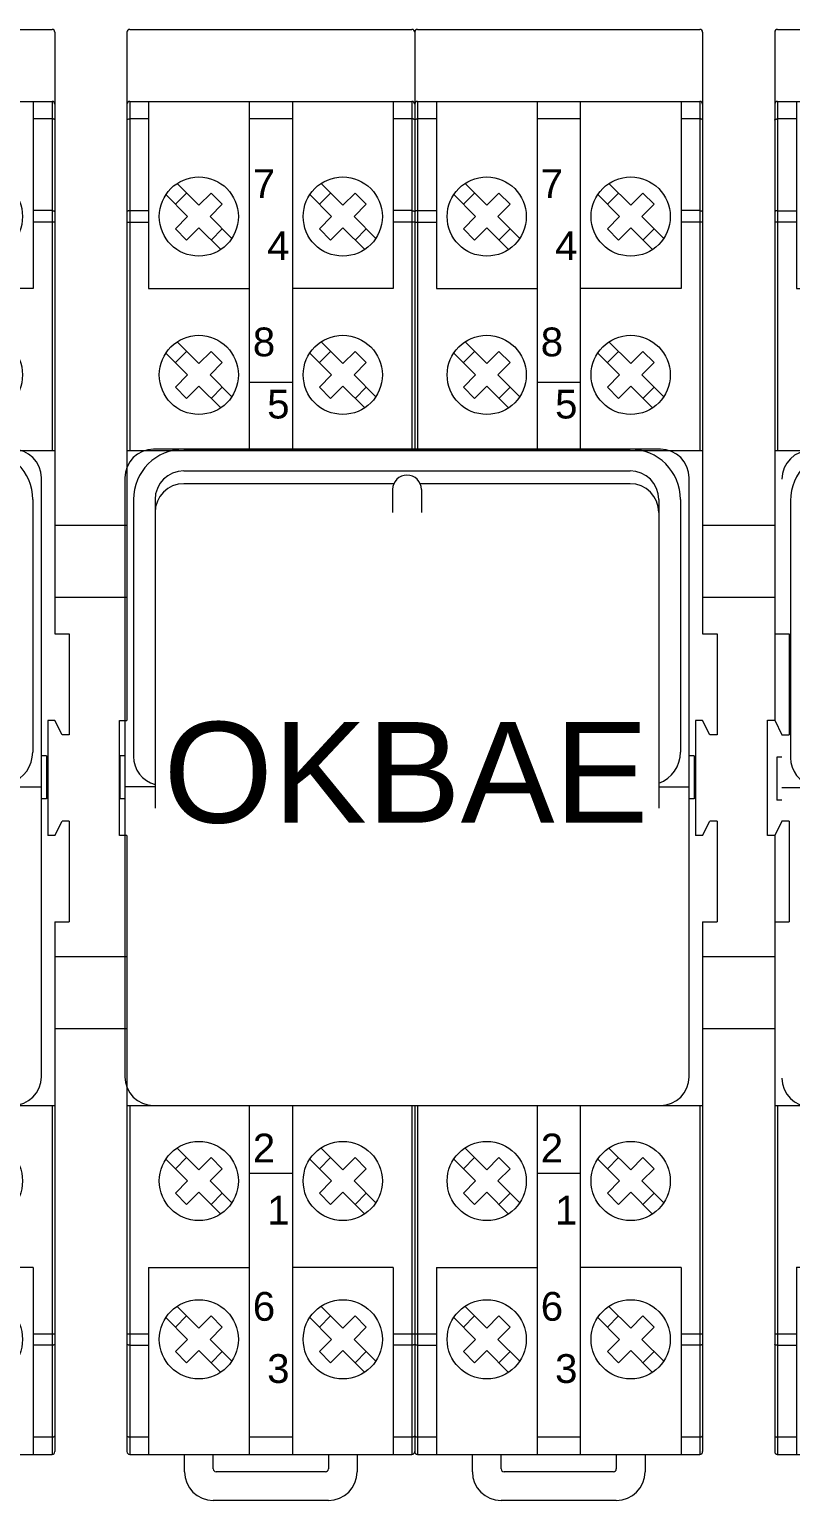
# Model space of a CAD drawing. Header units: millimetres. Extents: x 4134 to 7422, y 1400 to 3585.
# Drawn here: x 6281.5 to 6334.4, y 2258.6 to 2360.8 of the extents above; entities that cross this region are included whole.
import ezdxf

# ---------------------------------------------------------------- set-up
doc = ezdxf.new("R2010")
doc.units = ezdxf.units.MM
doc.layers.add('000-PI-Oprema', color=30, linetype='Continuous', lineweight=5)
doc.layers.add('000-SI-Oprema', color=30, linetype='Continuous', lineweight=0)
doc.layers.add('002-PI-Kabelska kanalica', color=150, linetype='Continuous')
doc.styles.add('NUOVO', font='txt.shx', dxfattribs={"width": 0.8, "height": 0.8})
doc.styles.get("Standard").update_dxf_attribs({"font": 'arial.ttf'})

# ---------------------------------------------------------------- blocks, each defined once
blk = doc.blocks.new('AMRA POKS')
at = {"layer": '000-PI-Oprema', "color": 0, "linetype": 'ByBlock', "lineweight": 0}
for p, q in [((46901.72, 24002.18), (46899.12, 24002.18)), ((46899.12, 24000.68), (46899.12, 24002.18)), ((46895.72, 23999.18), (46899.62, 24001.08)), ((46893.22, 23999.18), (46895.72, 23999.18)), ((46901.72, 23999.18), (46899.12, 23999.18)), ((46901.72, 23996.18), (46899.12, 23996.18)), ((46899.12, 23994.68), (46899.12, 23996.18)), ((46895.72, 23993.18), (46899.62, 23995.08)), ((46893.22, 23993.18), (46895.72, 23993.18)), ((46901.72, 23993.18), (46899.12, 23993.18)), ((46896.42, 23991.68), (46896.42, 23988.68)), ((46896.42, 23991.68), (46898.42, 23991.68)), ((46898.42, 23991.68), (46898.42, 23988.68)), ((46893.92, 23990.18), (46896.42, 23990.18)), ((46901.02, 23990.18), (46898.42, 23990.18)), ((46898.42, 23988.68), (46896.42, 23988.68))]:
    blk.add_line(p, q, dxfattribs=at)
at = {"layer": '000-SI-Oprema', "color": 0, "linetype": 'ByBlock', "lineweight": 0}
for p, q in [((46887.47, 24035.53), (46887.47, 23987.73)), ((46887.67, 24035.73), (46907.27, 24035.73)), ((46907.47, 24035.53), (46907.47, 23993.73)), ((46887.67, 24030.73), (46887.67, 24006.48)), ((46887.67, 24030.73), (46907.27, 24030.73)), ((46888.97, 24030.73), (46888.97, 24017.73)), ((46895.97, 24030.73), (46895.97, 24006.48)), ((46898.97, 24030.73), (46898.97, 24006.48)), ((46905.97, 24030.73), (46905.97, 24017.73)), ((46907.27, 24030.73), (46907.27, 24006.48)), ((46888.97, 24029.51), (46887.67, 24029.51)), ((46898.97, 24029.51), (46895.97, 24029.51)), ((46907.27, 24029.51), (46905.97, 24029.51)), ((46890.17, 24024.24), (46891.69, 24022.73)), ((46890.84, 24023.57), (46891.62, 24024.35)), ((46890.95, 24025.02), (46892.47, 24023.5)), ((46892.47, 24023.5), (46893.31, 24024.35)), ((46893.31, 24024.35), (46894.09, 24023.57)), ((46900.17, 24024.24), (46901.69, 24022.73)), ((46900.84, 24023.57), (46901.62, 24024.35)), ((46900.95, 24025.02), (46902.47, 24023.5)), ((46902.47, 24023.5), (46903.31, 24024.35)), ((46903.31, 24024.35), (46904.09, 24023.57)), ((46887.67, 24023.13), (46888.97, 24023.13)), ((46893.24, 24022.73), (46894.09, 24023.57)), ((46903.24, 24022.73), (46904.09, 24023.57)), ((46907.27, 24023.13), (46905.97, 24023.13)), ((46887.47, 24022.35), (46888.97, 24022.35)), ((46890.84, 24021.88), (46891.69, 24022.73)), ((46893.24, 24022.73), (46894.76, 24021.21)), ((46900.84, 24021.88), (46901.69, 24022.73)), ((46903.24, 24022.73), (46904.76, 24021.21)), ((46907.47, 24022.35), (46905.97, 24022.35)), ((46890.84, 24021.88), (46891.62, 24021.1)), ((46891.62, 24021.1), (46892.47, 24021.95)), ((46892.47, 24021.95), (46893.98, 24020.43)), ((46893.31, 24021.1), (46894.09, 24021.88)), ((46900.84, 24021.88), (46901.62, 24021.1)), ((46901.62, 24021.1), (46902.47, 24021.95)), ((46902.47, 24021.95), (46903.98, 24020.43)), ((46903.31, 24021.1), (46904.09, 24021.88)), ((46888.97, 24017.73), (46895.97, 24017.73)), ((46905.97, 24017.73), (46898.97, 24017.73)), ((46890.95, 24014.02), (46892.47, 24012.5)), ((46900.95, 24014.02), (46902.47, 24012.5)), ((46890.17, 24013.24), (46891.69, 24011.73)), ((46890.84, 24012.57), (46891.62, 24013.35)), ((46892.47, 24012.5), (46893.31, 24013.35)), ((46893.31, 24013.35), (46894.09, 24012.57)), ((46900.17, 24013.24), (46901.69, 24011.73)), ((46900.84, 24012.57), (46901.62, 24013.35)), ((46902.47, 24012.5), (46903.31, 24013.35)), ((46903.31, 24013.35), (46904.09, 24012.57)), ((46893.24, 24011.73), (46894.09, 24012.57)), ((46903.24, 24011.73), (46904.09, 24012.57)), ((46890.84, 24010.88), (46891.69, 24011.73)), ((46890.84, 24010.88), (46891.62, 24010.1)), ((46891.62, 24010.1), (46892.47, 24010.95)), ((46892.47, 24010.95), (46893.98, 24009.43)), ((46893.24, 24011.73), (46894.76, 24010.21)), ((46893.31, 24010.1), (46894.09, 24010.88)), ((46898.97, 24011.21), (46895.97, 24011.21)), ((46900.84, 24010.88), (46901.69, 24011.73)), ((46900.84, 24010.88), (46901.62, 24010.1)), ((46901.62, 24010.1), (46902.47, 24010.95)), ((46902.47, 24010.95), (46903.98, 24009.43)), ((46903.24, 24011.73), (46904.76, 24010.21)), ((46903.31, 24010.1), (46904.09, 24010.88)), ((46887.47, 24006.48), (46907.47, 24006.48)), ((46904.97, 24006.48), (46889.97, 24006.48)), ((46904.97, 24006.48), (46889.97, 24006.48)), ((46892.07, 24006.48), (46902.87, 24006.48)), ((46892.07, 24006.48), (46902.87, 24006.48)), ((46892.07, 24004.98), (46902.87, 24004.98)), ((46896.55, 24004.08), (46892.07, 24004.08)), ((46902.87, 24004.08), (46898.38, 24004.08)), ((46906.97, 23962.88), (46906.97, 24004.48)), ((46906.97, 23962.88), (46906.97, 24004.48)), ((46888.57, 24002.98), (46888.57, 23985.13)), ((46890.07, 24002.98), (46890.07, 23985.13)), ((46896.47, 24003.68), (46896.47, 24002.08)), ((46898.47, 24003.68), (46898.47, 24002.08)), ((46904.87, 24002.98), (46904.87, 23985.43)), ((46906.37, 24002.98), (46906.37, 23985.43)), ((46890.07, 24002.08), (46890.07, 23981.53)), ((46904.87, 24002.08), (46904.87, 23981.53)), ((46887.47, 23993.73), (46888.47, 23993.73)), ((46888.47, 23993.73), (46888.47, 23986.73)), ((46907.47, 23993.73), (46908.47, 23993.73)), ((46908.47, 23993.73), (46908.47, 23986.73)), ((46886.97, 23979.73), (46886.97, 23987.73)), ((46886.97, 23987.73), (46887.47, 23987.73)), ((46887.47, 23987.73), (46887.97, 23986.73)), ((46906.97, 23987.73), (46906.97, 23979.73)), ((46907.47, 23987.73), (46906.97, 23987.73)), ((46907.97, 23986.73), (46907.47, 23987.73)), ((46887.97, 23986.73), (46888.47, 23986.73)), ((46908.47, 23986.73), (46907.97, 23986.73)), ((46887.62, 23985.18), (46887.62, 23982.18)), ((46887.97, 23985.18), (46887.62, 23985.18)), ((46887.62, 23985.18), (46887.62, 23982.18)), ((46887.97, 23985.18), (46887.62, 23985.18)), ((46907.32, 23985.18), (46906.97, 23985.18)), ((46907.32, 23985.18), (46906.97, 23985.18)), ((46907.32, 23985.18), (46907.32, 23982.18)), ((46907.32, 23985.18), (46907.32, 23982.18)), ((46890.07, 23983.03), (46887.97, 23983.03)), ((46904.87, 23983.03), (46906.97, 23983.03)), ((46887.97, 23982.18), (46887.62, 23982.18)), ((46887.97, 23982.18), (46887.62, 23982.18)), ((46907.32, 23982.18), (46906.97, 23982.18)), ((46907.32, 23982.18), (46906.97, 23982.18)), ((46887.97, 23980.73), (46887.47, 23979.73)), ((46888.47, 23980.73), (46887.97, 23980.73)), ((46888.47, 23980.73), (46888.47, 23973.73)), ((46907.47, 23979.73), (46907.97, 23980.73)), ((46908.47, 23980.73), (46907.97, 23980.73)), ((46908.47, 23980.73), (46908.47, 23973.73)), ((46887.47, 23979.73), (46886.97, 23979.73)), ((46887.47, 23979.73), (46887.47, 23936.93)), ((46907.47, 23979.73), (46906.97, 23979.73)), ((46887.47, 23973.73), (46888.47, 23973.73)), ((46907.47, 23973.73), (46907.47, 23936.93)), ((46907.47, 23973.73), (46908.47, 23973.73)), ((46899.47, 23968.98), (46895.47, 23968.98)), ((46895.47, 23968.98), (46895.47, 23962.98)), ((46899.47, 23968.98), (46899.47, 23962.98)), ((46899.47, 23962.98), (46895.47, 23962.98)), ((46887.47, 23960.98), (46907.47, 23960.98)), ((46887.67, 23960.98), (46887.67, 23936.73)), ((46889.97, 23960.88), (46904.97, 23960.88)), ((46889.97, 23960.88), (46904.97, 23960.88)), ((46895.97, 23960.98), (46895.97, 23936.73)), ((46898.97, 23960.98), (46898.97, 23936.73)), ((46907.27, 23960.98), (46907.27, 23936.73)), ((46890.95, 23958.02), (46892.47, 23956.5)), ((46900.95, 23958.02), (46902.47, 23956.5)), ((46890.17, 23957.24), (46891.69, 23955.73)), ((46890.84, 23956.57), (46891.62, 23957.35)), ((46892.47, 23956.5), (46893.31, 23957.35)), ((46893.31, 23957.35), (46894.09, 23956.57)), ((46900.17, 23957.24), (46901.69, 23955.73)), ((46900.84, 23956.57), (46901.62, 23957.35)), ((46902.47, 23956.5), (46903.31, 23957.35)), ((46903.31, 23957.35), (46904.09, 23956.57)), ((46890.84, 23954.88), (46891.69, 23955.73)), ((46893.24, 23955.73), (46894.09, 23956.57)), ((46893.24, 23955.73), (46894.76, 23954.21)), ((46898.97, 23956.24), (46895.97, 23956.24)), ((46900.84, 23954.88), (46901.69, 23955.73)), ((46903.24, 23955.73), (46904.09, 23956.57)), ((46903.24, 23955.73), (46904.76, 23954.21)), ((46890.84, 23954.88), (46891.62, 23954.1)), ((46891.62, 23954.1), (46892.47, 23954.95)), ((46892.47, 23954.95), (46893.98, 23953.43)), ((46893.31, 23954.1), (46894.09, 23954.88)), ((46900.84, 23954.88), (46901.62, 23954.1)), ((46901.62, 23954.1), (46902.47, 23954.95)), ((46902.47, 23954.95), (46903.98, 23953.43)), ((46903.31, 23954.1), (46904.09, 23954.88)), ((46888.97, 23949.73), (46888.97, 23936.73)), ((46888.97, 23949.73), (46895.97, 23949.73)), ((46905.97, 23949.73), (46898.97, 23949.73)), ((46905.97, 23949.73), (46905.97, 23936.73)), ((46890.95, 23947.02), (46892.47, 23945.5)), ((46900.95, 23947.02), (46902.47, 23945.5)), ((46890.17, 23946.24), (46891.69, 23944.73)), ((46890.84, 23945.57), (46891.62, 23946.35)), ((46892.47, 23945.5), (46893.31, 23946.35)), ((46893.24, 23944.73), (46894.09, 23945.57)), ((46893.31, 23946.35), (46894.09, 23945.57)), ((46900.17, 23946.24), (46901.69, 23944.73)), ((46900.84, 23945.57), (46901.62, 23946.35)), ((46902.47, 23945.5), (46903.31, 23946.35)), ((46903.24, 23944.73), (46904.09, 23945.57)), ((46903.31, 23946.35), (46904.09, 23945.57)), ((46887.47, 23945.1), (46888.97, 23945.1)), ((46890.84, 23943.88), (46891.69, 23944.73)), ((46893.24, 23944.73), (46894.76, 23943.21)), ((46900.84, 23943.88), (46901.69, 23944.73)), ((46903.24, 23944.73), (46904.76, 23943.21)), ((46905.97, 23945.1), (46907.47, 23945.1)), ((46887.67, 23944.32), (46888.97, 23944.32)), ((46890.84, 23943.88), (46891.62, 23943.1)), ((46891.62, 23943.1), (46892.47, 23943.95)), ((46892.47, 23943.95), (46893.98, 23942.43)), ((46893.31, 23943.1), (46894.09, 23943.88)), ((46900.84, 23943.88), (46901.62, 23943.1)), ((46901.62, 23943.1), (46902.47, 23943.95)), ((46902.47, 23943.95), (46903.98, 23942.43)), ((46903.31, 23943.1), (46904.09, 23943.88)), ((46907.27, 23944.32), (46905.97, 23944.32)), ((46888.97, 23937.94), (46887.67, 23937.94)), ((46898.97, 23937.94), (46895.97, 23937.94)), ((46907.27, 23937.94), (46905.97, 23937.94)), ((46891.47, 23935.53), (46891.47, 23936.73)), ((46893.47, 23935.73), (46893.47, 23936.73)), ((46901.47, 23936.73), (46901.47, 23935.73)), ((46903.47, 23936.73), (46903.47, 23935.53)), ((46901.27, 23935.53), (46893.67, 23935.53)), ((46901.47, 23933.53), (46893.47, 23933.53))]:
    blk.add_line(p, q, dxfattribs=at)
for points in [[(46887.47, 24029.43), (46887.47, 24029.44), (46887.47, 24029.45), (46887.48, 24029.46), (46887.49, 24029.47), (46887.51, 24029.48), (46887.52, 24029.49), (46887.54, 24029.49), (46887.57, 24029.5), (46887.59, 24029.5), (46887.61, 24029.51), (46887.64, 24029.51), (46887.67, 24029.51)], [(46907.47, 24029.43), (46907.46, 24029.44), (46907.46, 24029.45), (46907.45, 24029.46), (46907.44, 24029.47), (46907.42, 24029.48), (46907.41, 24029.49), (46907.39, 24029.49), (46907.37, 24029.5), (46907.34, 24029.5), (46907.32, 24029.51), (46907.29, 24029.51), (46907.27, 24029.51)], [(46887.67, 24023.13), (46887.64, 24023.13), (46887.61, 24023.13), (46887.59, 24023.13), (46887.57, 24023.12), (46887.54, 24023.12), (46887.52, 24023.11), (46887.51, 24023.1), (46887.49, 24023.09), (46887.48, 24023.08), (46887.47, 24023.08), (46887.47, 24023.07), (46887.47, 24023.05)], [(46907.27, 24023.13), (46907.29, 24023.13), (46907.32, 24023.13), (46907.34, 24023.13), (46907.37, 24023.12), (46907.39, 24023.12), (46907.41, 24023.11), (46907.42, 24023.1), (46907.44, 24023.09), (46907.45, 24023.08), (46907.46, 24023.08), (46907.46, 24023.07), (46907.47, 24023.05)], [(46887.67, 23944.32), (46887.64, 23944.32), (46887.61, 23944.32), (46887.59, 23944.32), (46887.57, 23944.33), (46887.54, 23944.33), (46887.52, 23944.34), (46887.51, 23944.35), (46887.49, 23944.36), (46887.48, 23944.37), (46887.47, 23944.38), (46887.47, 23944.39), (46887.47, 23944.4)], [(46907.47, 23944.4), (46907.46, 23944.39), (46907.46, 23944.38), (46907.45, 23944.37), (46907.44, 23944.36), (46907.42, 23944.35), (46907.41, 23944.34), (46907.39, 23944.33), (46907.37, 23944.33), (46907.34, 23944.32), (46907.32, 23944.32), (46907.29, 23944.32), (46907.27, 23944.32)], [(46887.47, 23938.02), (46887.47, 23938.01), (46887.47, 23938), (46887.48, 23937.99), (46887.49, 23937.98), (46887.51, 23937.97), (46887.52, 23937.96), (46887.54, 23937.96), (46887.57, 23937.95), (46887.59, 23937.95), (46887.61, 23937.94), (46887.64, 23937.94), (46887.67, 23937.94)], [(46907.27, 23937.94), (46907.29, 23937.94), (46907.32, 23937.94), (46907.34, 23937.95), (46907.37, 23937.95), (46907.39, 23937.96), (46907.41, 23937.96), (46907.42, 23937.97), (46907.44, 23937.98), (46907.45, 23937.99), (46907.46, 23938), (46907.46, 23938.01), (46907.47, 23938.02)]]:
    blk.add_lwpolyline(points, dxfattribs=at)
at = {"layer": '000-SI-Oprema', "color": 0, "linetype": 'ByBlock', "lineweight": 0, "ltscale": 0.25}
blk.add_lwpolyline([(46887.63, 23936.73), (46907.27, 23936.73)], dxfattribs=at)
at = {"layer": '000-SI-Oprema', "color": 0, "linetype": 'ByBlock', "lineweight": 0}
for centre in [(46892.47, 24022.73), (46902.47, 24022.73), (46892.47, 24011.73), (46902.47, 24011.73), (46892.47, 23955.73), (46902.47, 23955.73), (46892.47, 23944.73), (46902.47, 23944.73)]:
    blk.add_circle(centre, 2.75, dxfattribs=at)
for centre, radius, start, end in [((46887.67, 24035.53), 0.2, 90, 180), ((46907.27, 24035.53), 0.2, 0, 90), ((46887.67, 24030.53), 0.2, 90, 180), ((46907.27, 24030.53), 0.2, 0, 90), ((46889.97, 24004.48), 2, 90, 180), ((46889.97, 24004.48), 2, 90, 180), ((46892.07, 24002.98), 3.5, 90, 180), ((46902.87, 24002.98), 3.5, 0, 90), ((46904.97, 24004.48), 2, 0, 90), ((46904.97, 24004.48), 2, 0, 90), ((46892.07, 24002.98), 2, 90, 180), ((46902.87, 24002.98), 2, 0, 90), ((46892.07, 24002.08), 2, 90, 180), ((46897.47, 24003.68), 1, 0, 180), ((46902.87, 24002.08), 2, 0, 90), ((46904.07, 23985.43), 2.3, 290.3544, 0), ((46890.57, 23985.13), 2, 180, 255.5225), ((46889.97, 23962.88), 2, 180, 270), ((46889.97, 23962.88), 2, 180, 270), ((46904.97, 23962.88), 2, 270, 0), ((46904.97, 23962.88), 2, 270, 0), ((46887.67, 23936.93), 0.2, 180, 270), ((46907.27, 23936.93), 0.2, 270, 0), ((46893.47, 23935.53), 2, 180, 270), ((46893.67, 23935.73), 0.2, 180, 270), ((46901.27, 23935.73), 0.2, 270, 0), ((46901.47, 23935.53), 2, 270, 0)]:
    blk.add_arc(centre, radius, start, end, dxfattribs=at)
at = {"layer": '000-PI-Oprema', "color": 0, "linetype": 'ByBlock', "lineweight": 0, "attachment_point": 5, "style": 'NUOVO'}
for s, width, heights, insert, char_height in [('{\\fArial|b0|i0|c238|p34;5}', 4.25, [2.89], (46903.84, 24002.18), 2.5), ('{\\fArial|b0|i0|c238|p34;3}', 4.25, [2.89], (46891.09, 23999.18), 2.5), ('{\\fArial|b0|i0|c238|p34;4}', 4.25, [2.89], (46903.84, 23999.18), 2.5), ('{\\fArial|b0|i0|c238|p34;8}', 4.25, [2.89], (46903.84, 23996.18), 2.5), ('{\\fArial|b0|i0|c238|p34;6}', 4.25, [2.89], (46891.09, 23993.18), 2.5), ('{\\fArial|b0|i0|c238|p34;7}', 4.25, [2.89], (46903.84, 23993.18), 2.5), ('{\\fArial|b0|i0|c238|p34;2}', 4.25, [2.89], (46903.84, 23990.18), 2.5), ('{\\fArial|b0|i0|c238|p34;1}', 4.25, [2.89], (46891.09, 23990.18), 2.5), ('{\\fArial|b0|i0|c238|p34;(+)}', 4.25, [2.89], (46891.09, 23987.18), 1.5), ('{\\fArial|b0|i0|c238|p34;(-)}', 4.25, [2.89], (46903.84, 23987.18), 1.5), ('{\\fArial|b0|i0|c238|p34;POK\\fArial|b0|i0|c0|p34;E}', 17, [0], (46897.47, 23978.08), 5)]:
    blk.add_mtext_dynamic_manual_height_columns(s, width=width, gutter_width=4, heights=heights, dxfattribs=dict(at, insert=insert, char_height=char_height))
at = {"layer": '000-SI-Oprema', "color": 0, "linetype": 'ByBlock', "lineweight": 0, "char_height": 1.9995, "width": 2.5471}
for s, insert, attachment_point in [('{\\fArial|b0|i0|c0|p34;7}', (46896.22, 24026.02), 1), ('{\\fArial|b0|i0|c0|p34;4}', (46898.77, 24021.7), 3), ('{\\fArial|b0|i0|c0|p34;8}', (46896.22, 24015.02), 1), ('{\\fArial|b0|i0|c0|p34;5}', (46898.77, 24010.7), 3), ('{\\fArial|b0|i0|c0|p34;2}', (46896.22, 23959.02), 1), ('{\\fArial|b0|i0|c0|p34;1}', (46898.77, 23954.7), 3), ('{\\fArial|b0|i0|c0|p34;6}', (46896.22, 23948.02), 1), ('{\\fArial|b0|i0|c0|p34;3}', (46898.77, 23943.7), 3)]:
    blk.add_mtext(s, dxfattribs=dict(at, insert=insert, attachment_point=attachment_point))
at = {"layer": '000-SI-Oprema', "color": 0, "linetype": 'ByBlock', "lineweight": 0, "insert": (46897.47, 23977.98), "char_height": 5, "attachment_point": 5, "style": 'NUOVO'}
blk.add_mtext_dynamic_manual_height_columns('{\\fArial|b0|i0|c238|p34;POK\\fArial|b0|i0|c0|p34;E}', width=17, gutter_width=4, heights=[0], dxfattribs=at)
blk = doc.blocks.new('AMRA OKBAE')
at = {"layer": '000-PI-Oprema', "color": 0, "linetype": 'ByBlock', "lineweight": 0}
for p, q in [((53980.52, 24147.2), (53980.52, 24099.4)), ((53980.72, 24147.4), (54000.32, 24147.4)), ((54000.52, 24147.2), (54000.52, 24118.15)), ((54000.72, 24147.4), (54020.32, 24147.4)), ((54020.52, 24147.2), (54020.52, 24105.4)), ((53980.72, 24142.4), (53980.72, 24118.15)), ((53980.72, 24142.4), (54000.32, 24142.4)), ((53982.02, 24142.4), (53982.02, 24129.4)), ((53989.02, 24142.4), (53989.02, 24118.15)), ((53992.02, 24142.4), (53992.02, 24118.15)), ((53999.02, 24142.4), (53999.02, 24129.4)), ((54000.32, 24142.4), (54000.32, 24118.15)), ((54000.72, 24142.4), (54000.72, 24118.15)), ((54000.72, 24142.4), (54020.32, 24142.4)), ((54002.02, 24142.4), (54002.02, 24129.4)), ((54009.02, 24142.4), (54009.02, 24118.15)), ((54012.02, 24142.4), (54012.02, 24118.15)), ((54019.02, 24142.4), (54019.02, 24129.4)), ((54020.32, 24142.4), (54020.32, 24118.15)), ((53982.02, 24141.18), (53980.72, 24141.18)), ((53992.02, 24141.18), (53989.02, 24141.18)), ((54000.32, 24141.18), (53999.02, 24141.18)), ((54002.02, 24141.18), (54000.72, 24141.18)), ((54012.02, 24141.18), (54009.02, 24141.18)), ((54020.32, 24141.18), (54019.02, 24141.18)), ((53984.01, 24136.69), (53985.52, 24135.18)), ((53994.01, 24136.69), (53995.52, 24135.18)), ((54004.01, 24136.69), (54005.52, 24135.18)), ((54014.01, 24136.69), (54015.52, 24135.18)), ((53983.23, 24135.92), (53984.74, 24134.4)), ((53983.9, 24135.25), (53984.67, 24136.03)), ((53985.52, 24135.18), (53986.37, 24136.03)), ((53986.37, 24136.03), (53987.15, 24135.25)), ((53993.23, 24135.92), (53994.74, 24134.4)), ((53993.9, 24135.25), (53994.67, 24136.03)), ((53995.52, 24135.18), (53996.37, 24136.03)), ((53996.37, 24136.03), (53997.15, 24135.25)), ((54003.23, 24135.92), (54004.74, 24134.4)), ((54003.9, 24135.25), (54004.67, 24136.03)), ((54005.52, 24135.18), (54006.37, 24136.03)), ((54006.37, 24136.03), (54007.15, 24135.25)), ((54013.23, 24135.92), (54014.74, 24134.4)), ((54013.9, 24135.25), (54014.67, 24136.03)), ((54015.52, 24135.18), (54016.37, 24136.03)), ((54016.37, 24136.03), (54017.15, 24135.25)), ((53980.72, 24134.81), (53982.02, 24134.81)), ((53986.3, 24134.4), (53987.15, 24135.25)), ((53996.3, 24134.4), (53997.15, 24135.25)), ((54000.32, 24134.81), (53999.02, 24134.81)), ((54000.72, 24134.81), (54002.02, 24134.81)), ((54006.3, 24134.4), (54007.15, 24135.25)), ((54016.3, 24134.4), (54017.15, 24135.25)), ((54020.32, 24134.81), (54019.02, 24134.81)), ((53980.52, 24134.02), (53982.02, 24134.02)), ((53983.9, 24133.55), (53984.74, 24134.4)), ((53983.9, 24133.55), (53984.67, 24132.77)), ((53984.67, 24132.77), (53985.52, 24133.62)), ((53985.52, 24133.62), (53987.04, 24132.1)), ((53986.3, 24134.4), (53987.82, 24132.88)), ((53986.37, 24132.77), (53987.15, 24133.55)), ((53993.9, 24133.55), (53994.74, 24134.4)), ((53993.9, 24133.55), (53994.67, 24132.77)), ((53994.67, 24132.77), (53995.52, 24133.62)), ((53995.52, 24133.62), (53997.04, 24132.1)), ((53996.3, 24134.4), (53997.82, 24132.88)), ((53996.37, 24132.77), (53997.15, 24133.55)), ((54000.52, 24134.02), (53999.02, 24134.02)), ((54000.52, 24134.02), (54002.02, 24134.02)), ((54003.9, 24133.55), (54004.74, 24134.4)), ((54003.9, 24133.55), (54004.67, 24132.77)), ((54004.67, 24132.77), (54005.52, 24133.62)), ((54005.52, 24133.62), (54007.04, 24132.1)), ((54006.3, 24134.4), (54007.82, 24132.88)), ((54006.37, 24132.77), (54007.15, 24133.55)), ((54013.9, 24133.55), (54014.74, 24134.4)), ((54013.9, 24133.55), (54014.67, 24132.77)), ((54014.67, 24132.77), (54015.52, 24133.62)), ((54015.52, 24133.62), (54017.04, 24132.1)), ((54016.3, 24134.4), (54017.82, 24132.88)), ((54016.37, 24132.77), (54017.15, 24133.55)), ((54020.52, 24134.02), (54019.02, 24134.02)), ((53982.02, 24129.4), (53989.02, 24129.4)), ((53999.02, 24129.4), (53992.02, 24129.4)), ((54002.02, 24129.4), (54009.02, 24129.4)), ((54019.02, 24129.4), (54012.02, 24129.4)), ((53984.01, 24125.69), (53985.52, 24124.18)), ((53994.01, 24125.69), (53995.52, 24124.18)), ((54004.01, 24125.69), (54005.52, 24124.18)), ((54014.01, 24125.69), (54015.52, 24124.18)), ((53983.23, 24124.92), (53984.74, 24123.4)), ((53983.9, 24124.25), (53984.67, 24125.03)), ((53985.52, 24124.18), (53986.37, 24125.03)), ((53986.37, 24125.03), (53987.15, 24124.25)), ((53993.23, 24124.92), (53994.74, 24123.4)), ((53993.9, 24124.25), (53994.67, 24125.03)), ((53995.52, 24124.18), (53996.37, 24125.03)), ((53996.37, 24125.03), (53997.15, 24124.25)), ((54003.23, 24124.92), (54004.74, 24123.4)), ((54003.9, 24124.25), (54004.67, 24125.03)), ((54005.52, 24124.18), (54006.37, 24125.03)), ((54006.37, 24125.03), (54007.15, 24124.25)), ((54013.23, 24124.92), (54014.74, 24123.4)), ((54013.9, 24124.25), (54014.67, 24125.03)), ((54015.52, 24124.18), (54016.37, 24125.03)), ((54016.37, 24125.03), (54017.15, 24124.25)), ((53983.9, 24122.55), (53984.74, 24123.4)), ((53986.3, 24123.4), (53987.15, 24124.25)), ((53986.3, 24123.4), (53987.82, 24121.88)), ((53993.9, 24122.55), (53994.74, 24123.4)), ((53996.3, 24123.4), (53997.15, 24124.25)), ((53996.3, 24123.4), (53997.82, 24121.88)), ((54003.9, 24122.55), (54004.74, 24123.4)), ((54006.3, 24123.4), (54007.15, 24124.25)), ((54006.3, 24123.4), (54007.82, 24121.88)), ((54013.9, 24122.55), (54014.74, 24123.4)), ((54016.3, 24123.4), (54017.15, 24124.25)), ((54016.3, 24123.4), (54017.82, 24121.88)), ((53983.9, 24122.55), (53984.67, 24121.77)), ((53984.67, 24121.77), (53985.52, 24122.62)), ((53985.52, 24122.62), (53987.04, 24121.1)), ((53986.37, 24121.77), (53987.15, 24122.55)), ((53992.02, 24122.88), (53989.02, 24122.88)), ((53993.9, 24122.55), (53994.67, 24121.77)), ((53994.67, 24121.77), (53995.52, 24122.62)), ((53995.52, 24122.62), (53997.04, 24121.1)), ((53996.37, 24121.77), (53997.15, 24122.55)), ((54003.9, 24122.55), (54004.67, 24121.77)), ((54004.67, 24121.77), (54005.52, 24122.62)), ((54005.52, 24122.62), (54007.04, 24121.1)), ((54006.37, 24121.77), (54007.15, 24122.55)), ((54012.02, 24122.88), (54009.02, 24122.88)), ((54013.9, 24122.55), (54014.67, 24121.77)), ((54014.67, 24121.77), (54015.52, 24122.62)), ((54015.52, 24122.62), (54017.04, 24121.1)), ((54016.37, 24121.77), (54017.15, 24122.55)), ((54017.58, 24118.24), (53982.38, 24118.24)), ((53984.48, 24118.24), (54015.48, 24118.24)), ((53980.52, 24118.15), (54000.52, 24118.15)), ((54000.52, 24118.15), (54020.52, 24118.15)), ((53980.38, 24116.24), (53980.38, 24074.64)), ((53984.48, 24116.74), (54015.48, 24116.74)), ((54019.58, 24074.64), (54019.58, 24116.24)), ((53999.06, 24115.84), (53984.48, 24115.84)), ((53998.98, 24115.44), (53998.98, 24113.84)), ((54015.48, 24115.84), (54000.89, 24115.84)), ((54000.98, 24115.44), (54000.98, 24113.84)), ((53980.98, 24114.74), (53980.98, 24096.89)), ((53982.48, 24114.74), (53982.48, 24096.89)), ((54017.48, 24114.74), (54017.48, 24097.19)), ((54018.98, 24114.74), (54018.98, 24097.19)), ((53982.48, 24113.84), (53982.48, 24093.29)), ((54017.48, 24113.84), (54017.48, 24093.29)), ((54020.52, 24105.4), (54021.52, 24105.4)), ((54021.52, 24105.4), (54021.52, 24098.4)), ((53980.02, 24091.4), (53980.02, 24099.4)), ((53980.02, 24099.4), (53980.52, 24099.4)), ((54020.02, 24099.4), (54020.02, 24091.4)), ((54020.52, 24099.4), (54020.02, 24099.4)), ((54021.02, 24098.4), (54020.52, 24099.4)), ((54021.52, 24098.4), (54021.02, 24098.4)), ((53980.03, 24096.94), (53980.03, 24093.94)), ((53980.38, 24096.94), (53980.03, 24096.94)), ((54019.93, 24096.94), (54019.58, 24096.94)), ((54019.93, 24096.94), (54019.93, 24093.94)), ((53982.48, 24094.79), (53980.38, 24094.79)), ((54017.48, 24094.79), (54019.58, 24094.79)), ((53980.38, 24093.94), (53980.03, 24093.94)), ((54019.93, 24093.94), (54019.58, 24093.94)), ((54020.52, 24091.4), (54021.02, 24092.4)), ((54021.52, 24092.4), (54021.02, 24092.4)), ((54021.52, 24092.4), (54021.52, 24085.4)), ((53980.52, 24091.4), (53980.02, 24091.4)), ((53980.52, 24091.4), (53980.52, 24048.6)), ((54020.52, 24091.4), (54020.02, 24091.4)), ((54020.52, 24085.4), (54020.52, 24048.6)), ((54020.52, 24085.4), (54021.52, 24085.4)), ((53980.52, 24072.65), (54000.52, 24072.65)), ((53980.72, 24072.65), (53980.72, 24048.4)), ((53982.38, 24072.64), (54017.58, 24072.64)), ((53989.02, 24072.65), (53989.02, 24048.4)), ((53992.02, 24072.65), (53992.02, 24048.4)), ((54000.32, 24072.65), (54000.32, 24048.4)), ((54000.52, 24072.65), (54020.52, 24072.65)), ((54000.52, 24072.65), (54000.52, 24048.6)), ((54000.72, 24072.65), (54000.72, 24048.4)), ((54009.02, 24072.65), (54009.02, 24048.4)), ((54012.02, 24072.65), (54012.02, 24048.4)), ((54020.32, 24072.65), (54020.32, 24048.4)), ((53984.01, 24069.69), (53985.52, 24068.18)), ((53994.01, 24069.69), (53995.52, 24068.18)), ((54004.01, 24069.69), (54005.52, 24068.18)), ((54014.01, 24069.69), (54015.52, 24068.18)), ((53983.23, 24068.92), (53984.74, 24067.4)), ((53983.9, 24068.25), (53984.67, 24069.03)), ((53985.52, 24068.18), (53986.37, 24069.03)), ((53986.3, 24067.4), (53987.15, 24068.25)), ((53986.37, 24069.03), (53987.15, 24068.25)), ((53993.23, 24068.92), (53994.74, 24067.4)), ((53993.9, 24068.25), (53994.67, 24069.03)), ((53995.52, 24068.18), (53996.37, 24069.03)), ((53996.3, 24067.4), (53997.15, 24068.25)), ((53996.37, 24069.03), (53997.15, 24068.25)), ((54003.23, 24068.92), (54004.74, 24067.4)), ((54003.9, 24068.25), (54004.67, 24069.03)), ((54005.52, 24068.18), (54006.37, 24069.03)), ((54006.3, 24067.4), (54007.15, 24068.25)), ((54006.37, 24069.03), (54007.15, 24068.25)), ((54013.23, 24068.92), (54014.74, 24067.4)), ((54013.9, 24068.25), (54014.67, 24069.03)), ((54015.52, 24068.18), (54016.37, 24069.03)), ((54016.3, 24067.4), (54017.15, 24068.25)), ((54016.37, 24069.03), (54017.15, 24068.25)), ((53983.9, 24066.55), (53984.74, 24067.4)), ((53986.3, 24067.4), (53987.82, 24065.88)), ((53992.02, 24067.91), (53989.02, 24067.91)), ((53993.9, 24066.55), (53994.74, 24067.4)), ((53996.3, 24067.4), (53997.82, 24065.88)), ((54003.9, 24066.55), (54004.74, 24067.4)), ((54006.3, 24067.4), (54007.82, 24065.88)), ((54012.02, 24067.91), (54009.02, 24067.91)), ((54013.9, 24066.55), (54014.74, 24067.4)), ((54016.3, 24067.4), (54017.82, 24065.88)), ((53983.9, 24066.55), (53984.67, 24065.77)), ((53984.67, 24065.77), (53985.52, 24066.62)), ((53985.52, 24066.62), (53987.04, 24065.1)), ((53986.37, 24065.77), (53987.15, 24066.55)), ((53993.9, 24066.55), (53994.67, 24065.77)), ((53994.67, 24065.77), (53995.52, 24066.62)), ((53995.52, 24066.62), (53997.04, 24065.1)), ((53996.37, 24065.77), (53997.15, 24066.55)), ((54003.9, 24066.55), (54004.67, 24065.77)), ((54004.67, 24065.77), (54005.52, 24066.62)), ((54005.52, 24066.62), (54007.04, 24065.1)), ((54006.37, 24065.77), (54007.15, 24066.55)), ((54013.9, 24066.55), (54014.67, 24065.77)), ((54014.67, 24065.77), (54015.52, 24066.62)), ((54015.52, 24066.62), (54017.04, 24065.1)), ((54016.37, 24065.77), (54017.15, 24066.55)), ((53982.02, 24061.4), (53982.02, 24048.4)), ((53982.02, 24061.4), (53989.02, 24061.4)), ((53999.02, 24061.4), (53992.02, 24061.4)), ((53999.02, 24061.4), (53999.02, 24048.4)), ((54002.02, 24061.4), (54002.02, 24048.4)), ((54002.02, 24061.4), (54009.02, 24061.4)), ((54019.02, 24061.4), (54012.02, 24061.4)), ((54019.02, 24061.4), (54019.02, 24048.4)), ((53983.23, 24057.92), (53984.74, 24056.4)), ((53983.9, 24057.25), (53984.67, 24058.03)), ((53984.01, 24058.69), (53985.52, 24057.18)), ((53985.52, 24057.18), (53986.37, 24058.03)), ((53986.37, 24058.03), (53987.15, 24057.25)), ((53993.23, 24057.92), (53994.74, 24056.4)), ((53993.9, 24057.25), (53994.67, 24058.03)), ((53994.01, 24058.69), (53995.52, 24057.18)), ((53995.52, 24057.18), (53996.37, 24058.03)), ((53996.37, 24058.03), (53997.15, 24057.25)), ((54003.23, 24057.92), (54004.74, 24056.4)), ((54003.9, 24057.25), (54004.67, 24058.03)), ((54004.01, 24058.69), (54005.52, 24057.18)), ((54005.52, 24057.18), (54006.37, 24058.03)), ((54006.37, 24058.03), (54007.15, 24057.25)), ((54013.23, 24057.92), (54014.74, 24056.4)), ((54013.9, 24057.25), (54014.67, 24058.03)), ((54014.01, 24058.69), (54015.52, 24057.18)), ((54015.52, 24057.18), (54016.37, 24058.03)), ((54016.37, 24058.03), (54017.15, 24057.25)), ((53986.3, 24056.4), (53987.15, 24057.25)), ((53996.3, 24056.4), (53997.15, 24057.25)), ((54006.3, 24056.4), (54007.15, 24057.25)), ((54016.3, 24056.4), (54017.15, 24057.25)), ((53980.52, 24056.78), (53982.02, 24056.78)), ((53980.72, 24055.99), (53982.02, 24055.99)), ((53983.9, 24055.55), (53984.74, 24056.4)), ((53986.3, 24056.4), (53987.82, 24054.88)), ((53993.9, 24055.55), (53994.74, 24056.4)), ((53996.3, 24056.4), (53997.82, 24054.88)), ((53999.02, 24056.78), (54000.52, 24056.78)), ((54000.32, 24055.99), (53999.02, 24055.99)), ((54000.52, 24056.78), (54002.02, 24056.78)), ((54000.72, 24055.99), (54002.02, 24055.99)), ((54003.9, 24055.55), (54004.74, 24056.4)), ((54006.3, 24056.4), (54007.82, 24054.88)), ((54013.9, 24055.55), (54014.74, 24056.4)), ((54016.3, 24056.4), (54017.82, 24054.88)), ((54019.02, 24056.78), (54020.52, 24056.78)), ((54020.32, 24055.99), (54019.02, 24055.99)), ((53983.9, 24055.55), (53984.67, 24054.77)), ((53984.67, 24054.77), (53985.52, 24055.62)), ((53985.52, 24055.62), (53987.04, 24054.1)), ((53986.37, 24054.77), (53987.15, 24055.55)), ((53993.9, 24055.55), (53994.67, 24054.77)), ((53994.67, 24054.77), (53995.52, 24055.62)), ((53995.52, 24055.62), (53997.04, 24054.1)), ((53996.37, 24054.77), (53997.15, 24055.55)), ((54003.9, 24055.55), (54004.67, 24054.77)), ((54004.67, 24054.77), (54005.52, 24055.62)), ((54005.52, 24055.62), (54007.04, 24054.1)), ((54006.37, 24054.77), (54007.15, 24055.55)), ((54013.9, 24055.55), (54014.67, 24054.77)), ((54014.67, 24054.77), (54015.52, 24055.62)), ((54015.52, 24055.62), (54017.04, 24054.1)), ((54016.37, 24054.77), (54017.15, 24055.55)), ((53982.02, 24049.61), (53980.72, 24049.61)), ((53992.02, 24049.61), (53989.02, 24049.61)), ((54000.32, 24049.61), (53999.02, 24049.61)), ((54002.02, 24049.61), (54000.72, 24049.61)), ((54012.02, 24049.61), (54009.02, 24049.61)), ((54020.32, 24049.61), (54019.02, 24049.61)), ((53980.72, 24048.4), (54000.32, 24048.4)), ((53984.52, 24047.2), (53984.52, 24048.4)), ((53986.52, 24047.4), (53986.52, 24048.4)), ((53994.52, 24048.4), (53994.52, 24047.4)), ((53996.52, 24048.4), (53996.52, 24047.2)), ((54000.72, 24048.4), (54020.32, 24048.4)), ((54004.52, 24047.2), (54004.52, 24048.4)), ((54006.52, 24047.4), (54006.52, 24048.4)), ((54014.52, 24048.4), (54014.52, 24047.4)), ((54016.52, 24048.4), (54016.52, 24047.2)), ((53994.32, 24047.2), (53986.72, 24047.2)), ((53994.32, 24047.2), (53986.72, 24047.2)), ((54014.32, 24047.2), (54006.72, 24047.2)), ((53994.52, 24045.2), (53986.52, 24045.2)), ((54014.52, 24045.2), (54006.52, 24045.2))]:
    blk.add_line(p, q, dxfattribs=at)
for points in [[(53980.52, 24141.11), (53980.52, 24141.12), (53980.53, 24141.13), (53980.54, 24141.14), (53980.55, 24141.14), (53980.56, 24141.15), (53980.58, 24141.16), (53980.6, 24141.17), (53980.62, 24141.17), (53980.65, 24141.18), (53980.67, 24141.18), (53980.7, 24141.18), (53980.72, 24141.18)], [(54000.52, 24141.11), (54000.52, 24141.12), (54000.52, 24141.13), (54000.51, 24141.14), (54000.5, 24141.14), (54000.48, 24141.15), (54000.46, 24141.16), (54000.44, 24141.17), (54000.42, 24141.17), (54000.4, 24141.18), (54000.37, 24141.18), (54000.35, 24141.18), (54000.32, 24141.18)], [(54000.52, 24141.11), (54000.52, 24141.12), (54000.53, 24141.13), (54000.54, 24141.14), (54000.55, 24141.14), (54000.56, 24141.15), (54000.58, 24141.16), (54000.6, 24141.17), (54000.62, 24141.17), (54000.65, 24141.18), (54000.67, 24141.18), (54000.7, 24141.18), (54000.72, 24141.18)], [(54020.52, 24141.11), (54020.52, 24141.12), (54020.52, 24141.13), (54020.51, 24141.14), (54020.5, 24141.14), (54020.48, 24141.15), (54020.46, 24141.16), (54020.44, 24141.17), (54020.42, 24141.17), (54020.4, 24141.18), (54020.37, 24141.18), (54020.35, 24141.18), (54020.32, 24141.18)], [(53980.72, 24134.81), (53980.7, 24134.81), (53980.67, 24134.8), (53980.65, 24134.8), (53980.62, 24134.8), (53980.6, 24134.79), (53980.58, 24134.78), (53980.56, 24134.78), (53980.55, 24134.77), (53980.54, 24134.76), (53980.53, 24134.75), (53980.52, 24134.74), (53980.52, 24134.73)], [(54000.32, 24134.81), (54000.35, 24134.81), (54000.37, 24134.8), (54000.4, 24134.8), (54000.42, 24134.8), (54000.44, 24134.79), (54000.46, 24134.78), (54000.48, 24134.78), (54000.5, 24134.77), (54000.51, 24134.76), (54000.52, 24134.75), (54000.52, 24134.74), (54000.52, 24134.73)], [(54000.72, 24134.81), (54000.7, 24134.81), (54000.67, 24134.8), (54000.65, 24134.8), (54000.62, 24134.8), (54000.6, 24134.79), (54000.58, 24134.78), (54000.56, 24134.78), (54000.55, 24134.77), (54000.54, 24134.76), (54000.53, 24134.75), (54000.52, 24134.74), (54000.52, 24134.73)], [(54020.32, 24134.81), (54020.35, 24134.81), (54020.37, 24134.8), (54020.4, 24134.8), (54020.42, 24134.8), (54020.44, 24134.79), (54020.46, 24134.78), (54020.48, 24134.78), (54020.5, 24134.77), (54020.51, 24134.76), (54020.52, 24134.75), (54020.52, 24134.74), (54020.52, 24134.73)], [(53980.72, 24055.99), (53980.7, 24055.99), (53980.67, 24055.99), (53980.65, 24056), (53980.62, 24056), (53980.6, 24056.01), (53980.58, 24056.01), (53980.56, 24056.02), (53980.55, 24056.03), (53980.54, 24056.04), (53980.53, 24056.05), (53980.52, 24056.06), (53980.52, 24056.07)], [(54000.52, 24056.07), (54000.52, 24056.06), (54000.52, 24056.05), (54000.51, 24056.04), (54000.5, 24056.03), (54000.48, 24056.02), (54000.46, 24056.01), (54000.44, 24056.01), (54000.42, 24056), (54000.4, 24056), (54000.37, 24055.99), (54000.35, 24055.99), (54000.32, 24055.99)], [(54000.72, 24055.99), (54000.7, 24055.99), (54000.67, 24055.99), (54000.65, 24056), (54000.62, 24056), (54000.6, 24056.01), (54000.58, 24056.01), (54000.56, 24056.02), (54000.55, 24056.03), (54000.54, 24056.04), (54000.53, 24056.05), (54000.52, 24056.06), (54000.52, 24056.07)], [(54020.52, 24056.07), (54020.52, 24056.06), (54020.52, 24056.05), (54020.51, 24056.04), (54020.5, 24056.03), (54020.48, 24056.02), (54020.46, 24056.01), (54020.44, 24056.01), (54020.42, 24056), (54020.4, 24056), (54020.37, 24055.99), (54020.35, 24055.99), (54020.32, 24055.99)], [(53980.52, 24049.69), (53980.52, 24049.68), (53980.53, 24049.67), (53980.54, 24049.66), (53980.55, 24049.65), (53980.56, 24049.64), (53980.58, 24049.64), (53980.6, 24049.63), (53980.62, 24049.62), (53980.65, 24049.62), (53980.67, 24049.62), (53980.7, 24049.61), (53980.72, 24049.61)], [(54000.32, 24049.61), (54000.35, 24049.61), (54000.37, 24049.62), (54000.4, 24049.62), (54000.42, 24049.62), (54000.44, 24049.63), (54000.46, 24049.64), (54000.48, 24049.64), (54000.5, 24049.65), (54000.51, 24049.66), (54000.52, 24049.67), (54000.52, 24049.68), (54000.52, 24049.69)], [(54000.52, 24049.69), (54000.52, 24049.68), (54000.53, 24049.67), (54000.54, 24049.66), (54000.55, 24049.65), (54000.56, 24049.64), (54000.58, 24049.64), (54000.6, 24049.63), (54000.62, 24049.62), (54000.65, 24049.62), (54000.67, 24049.62), (54000.7, 24049.61), (54000.72, 24049.61)], [(54020.32, 24049.61), (54020.35, 24049.61), (54020.37, 24049.62), (54020.4, 24049.62), (54020.42, 24049.62), (54020.44, 24049.63), (54020.46, 24049.64), (54020.48, 24049.64), (54020.5, 24049.65), (54020.51, 24049.66), (54020.52, 24049.67), (54020.52, 24049.68), (54020.52, 24049.69)]]:
    blk.add_lwpolyline(points, dxfattribs=at)
for centre in [(53985.52, 24134.4), (53995.52, 24134.4), (54005.52, 24134.4), (54015.52, 24134.4), (53985.52, 24123.4), (53995.52, 24123.4), (54005.52, 24123.4), (54015.52, 24123.4), (53985.52, 24067.4), (53995.52, 24067.4), (54005.52, 24067.4), (54015.52, 24067.4), (53985.52, 24056.4), (53995.52, 24056.4), (54005.52, 24056.4), (54015.52, 24056.4)]:
    blk.add_circle(centre, 2.75, dxfattribs=at)
for centre, radius, start, end in [((53980.72, 24147.2), 0.2, 90, 180), ((54000.32, 24147.2), 0.2, 0, 90), ((54000.72, 24147.2), 0.2, 90, 180), ((54020.32, 24147.2), 0.2, 0, 90), ((53980.72, 24142.2), 0.2, 90, 180), ((54000.32, 24142.2), 0.2, 0, 90), ((54000.72, 24142.2), 0.2, 90, 180), ((54020.32, 24142.2), 0.2, 0, 90), ((53982.38, 24116.24), 2, 90, 180), ((53984.48, 24114.74), 3.5, 90, 180), ((54015.48, 24114.74), 3.5, 0, 90), ((54017.58, 24116.24), 2, 0, 90), ((53984.48, 24114.74), 2, 90, 180), ((53999.98, 24115.44), 1, 0, 180), ((54015.48, 24114.74), 2, 0, 90), ((53984.48, 24113.84), 2, 90, 180), ((54015.48, 24113.84), 2, 0, 90), ((53982.98, 24096.89), 2, 180, 255.5225), ((54016.68, 24097.19), 2.3, 290.3544, 0), ((53982.38, 24074.64), 2, 180, 270), ((54017.58, 24074.64), 2, 270, 0), ((53980.72, 24048.6), 0.2, 180, 270), ((54000.32, 24048.6), 0.2, 270, 0), ((54000.72, 24048.6), 0.2, 180, 270), ((54020.32, 24048.6), 0.2, 270, 0), ((53986.52, 24047.2), 2, 180, 270), ((53986.72, 24047.4), 0.2, 180, 270), ((53986.72, 24047.4), 0.2, 180, 270), ((53994.32, 24047.4), 0.2, 270, 0), ((53994.32, 24047.4), 0.2, 270, 0), ((53994.52, 24047.2), 2, 270, 0), ((54006.52, 24047.2), 2, 180, 270), ((54006.72, 24047.4), 0.2, 180, 270), ((54014.32, 24047.4), 0.2, 270, 0), ((54014.52, 24047.2), 2, 270, 0)]:
    blk.add_arc(centre, radius, start, end, dxfattribs=at)
at = {"layer": '000-PI-Oprema', "color": 0, "linetype": 'ByBlock', "lineweight": 0, "char_height": 1.9995, "width": 2.5471}
for s, insert, attachment_point in [('{\\fArial|b0|i0|c0|p34;7}', (53989.27, 24137.69), 1), ('{\\fArial|b0|i0|c0|p34;7}', (54009.27, 24137.69), 1), ('{\\fArial|b0|i0|c0|p34;4}', (53991.82, 24133.37), 3), ('{\\fArial|b0|i0|c0|p34;4}', (54011.82, 24133.37), 3), ('{\\fArial|b0|i0|c0|p34;8}', (53989.27, 24126.69), 1), ('{\\fArial|b0|i0|c0|p34;8}', (54009.27, 24126.69), 1), ('{\\fArial|b0|i0|c0|p34;5}', (53991.82, 24122.37), 3), ('{\\fArial|b0|i0|c0|p34;5}', (54011.82, 24122.37), 3), ('{\\fArial|b0|i0|c0|p34;2}', (53989.27, 24070.69), 1), ('{\\fArial|b0|i0|c0|p34;2}', (54009.27, 24070.69), 1), ('{\\fArial|b0|i0|c0|p34;1}', (53991.82, 24066.37), 3), ('{\\fArial|b0|i0|c0|p34;1}', (54011.82, 24066.37), 3), ('{\\fArial|b0|i0|c0|p34;6}', (53989.27, 24059.69), 1), ('{\\fArial|b0|i0|c0|p34;6}', (54009.27, 24059.69), 1), ('{\\fArial|b0|i0|c0|p34;3}', (53991.82, 24055.37), 3), ('{\\fArial|b0|i0|c0|p34;3}', (54011.82, 24055.37), 3)]:
    blk.add_mtext(s, dxfattribs=dict(at, insert=insert, attachment_point=attachment_point))
at = {"layer": '000-PI-Oprema', "color": 0, "linetype": 'ByBlock', "lineweight": 0, "insert": (53999.91, 24095.74), "char_height": 7, "attachment_point": 5}
blk.add_mtext_dynamic_manual_height_columns('{\\fArial|b0|i0|c238|p34;OK}BAE', width=44.995, gutter_width=1, heights=[10], dxfattribs=at)

msp = doc.modelspace()

# ---------------------------------------------------------------- linework, layer by layer
at = {"layer": '002-PI-Kabelska kanalica', "color": 0, "linetype": 'ByBlock', "lineweight": 0, "ltscale": 0.25}
for points in [[(6283.248, 2326.321), (6288.248, 2326.321)], [(6328.248, 2326.321), (6333.248, 2326.321)], [(6283.248, 2321.321), (6288.248, 2321.321)], [(6328.248, 2321.321), (6333.248, 2321.321)], [(6283.248, 2296.374), (6288.248, 2296.374)], [(6328.248, 2296.374), (6333.248, 2296.374)], [(6283.248, 2291.374), (6288.248, 2291.374)], [(6328.248, 2291.374), (6333.248, 2291.374)]]:
    msp.add_lwpolyline(points, dxfattribs=at)

# ---------------------------------------------------------------- block references
at = {"color": 0, "linetype": 'ByBlock', "lineweight": 0}
for name, p in [('AMRA OKBAE', (-47737.275, -21786.631)), ('AMRA OKBAE', (-47692.275, -21786.631)), ('AMRA POKS', (-40554.218, -21674.958))]:
    msp.add_blockref(name, p, dxfattribs=at)

doc.saveas('drawing.dxf')
